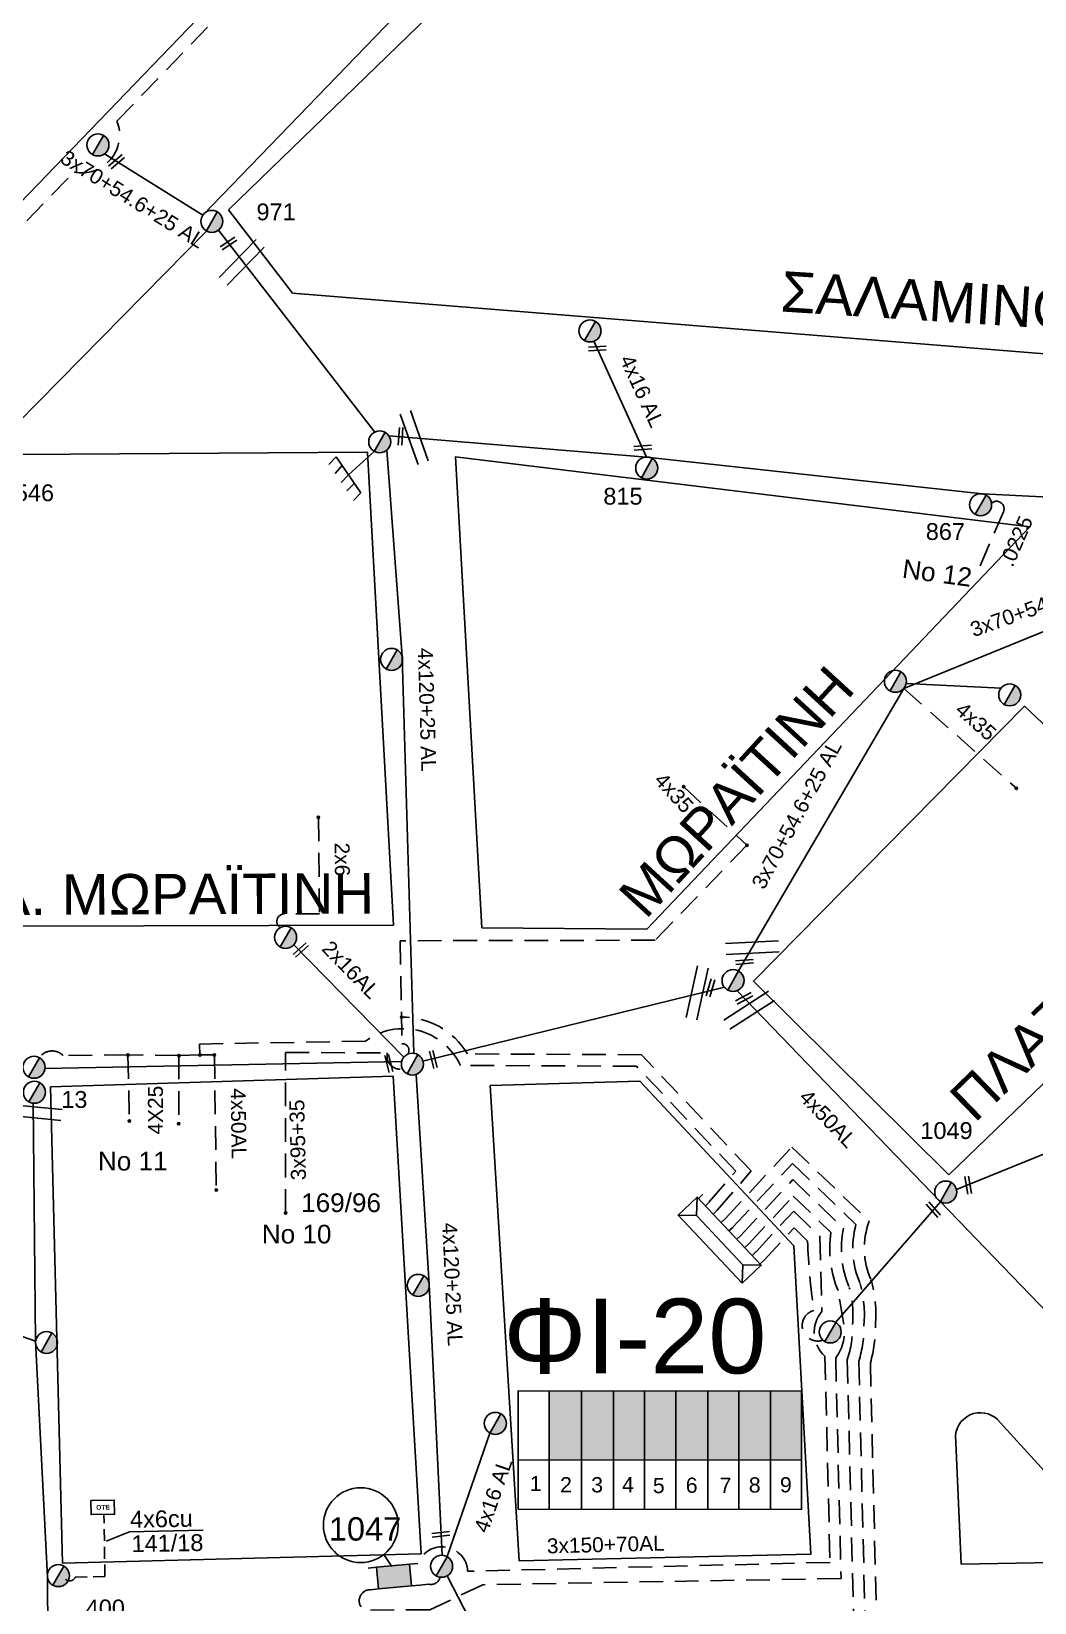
# Model space of a CAD drawing. Header units: millimetres. Extents: x 1421 to 7547, y 822 to 1863.
# Drawn here: x 6613.1 to 6720.5, y 1375.8 to 1543.9 of the extents above; entities that cross this region are included whole.
import ezdxf
from ezdxf.enums import TextEntityAlignment as Align

# ---------------------------------------------------------------- set-up
doc = ezdxf.new("R2010")
doc.units = ezdxf.units.MM
doc.linetypes.add('DASHED', pattern=[19.05, 12.7, -6.35])
doc.layers.get('0').update_dxf_attribs({"lineweight": 30})
for name, color, linetype, lineweight in [('2x16AL', 7, 'Continuous', 30), ('3x48+38', 7, 'Continuous', 30), ('4x35', 1, 'DASHED', 30), ('4x50AL', 7, 'Continuous', 30), ('4x50CU', 7, 'Continuous', 30), ('Link Box 4 Διευθύνσεων', 7, 'Continuous', 30), ('Pillar OTE', 7, 'Continuous', 30), ('TEXT_ΚΑΛΩΔΙΩΝ', 7, 'Continuous', 30), ('Άγνωστα', 7, 'Continuous', 30), ('Άγνωστο εναέριο καλώδιο', 7, 'Continuous', 30), ('Άγνωστο Υπόγειο Καλώδιο', 7, 'DASHED', 30), ('Γυμνά εναέρια ΧΤ (3Φ)   4x16AL', 7, 'Continuous', 30), ('Γυμνά εναέρια ΧΤ και ΦΟΠ (3Φ)   4x50+16AL', 7, 'Continuous', 30), ('Καλώδια ΧΤ   3x150+50CU', 7, 'DASHED', 30), ('Καλώδια ΧΤ   3x150+70AL', 7, 'DASHED', 30), ('Μηχανική τομή', 7, 'Continuous', 30), ('Στύλος ΦΜ', 7, 'Continuous', 30), ('Στύλος ΦΜ @ 1', 7, 'Continuous', 30), ('Συνδέσεις', 7, 'Continuous', 30), ('Συνεστραμμένα ΧΤ   3x70+54.6+25 AL', 7, 'SYN_LINE', 30), ('Συνεστραμμένα ΧΤ  4x120+25 AL', 7, 'SYN_LINE', 30), ('Τομή', 7, 'Continuous', 30), ('Υποσταθμός πόλεως', 7, 'Continuous', 30), ('Υπόβαθρο ΔΕΗ', 7, 'Continuous', 30), ('Υπόγεια Καλώδια Δικτύου ΧΤ   .10', 7, 'DASHED', 30), ('Υπόγεια Καλώδια Δικτύου ΧΤ   .15', 7, 'DASHED', 30), ('Υπόγεια Καλώδια Δικτύου ΧΤ  .0225', 7, 'DASHED', 30), ('Υπόγεια Καλώδια Δικτύου ΧΤ  4X25', 7, 'DASHED', 30), ('Υπόγεια Καλώδια Δικτύου ΧΤ  4x50AL', 7, 'DASHED', 30), ('Υπόγεια Καλώδια Δικτύου ΧΤ  4x6', 7, 'DASHED', 30)]:
    doc.layers.add(name, color=color, linetype=linetype, lineweight=lineweight)
doc.layers.add('Υπόγεια καλώδια Παροχών ΧΤ   4x50AL', color=7, linetype='DASHED')
doc.styles.add('arial', font='arial.ttf')
doc.styles.get("Standard").update_dxf_attribs({"font": 'arial.ttf'})
doc.linetypes.add('SYN_LINE', pattern='A,0.5,-0.0001,["/\\/\\/\\/",Standard,S=0.1,R=0,X=0,Y=-0.05],-0.25', length=0.7501)
doc.dimstyles.new('ISO-25', dxfattribs={"dimtxt": 2.5, "dimasz": 2.5, "dimexe": 1.25, "dimexo": 0.625, "dimtad": 1, "dimtxsty": 'Standard', "dimcen": 2.5, "dimadec": 0, "dimazin": 0, "dimtfac": 1, "dimtmove": 0, "dimatfit": 3, "dimfxl": 1, "dimarcsym": 0})

# ---------------------------------------------------------------- blocks, each defined once
blk = doc.blocks.new('ΥΠΑΡΧΩΝ ΤΣΙΜΕΝΤΕΝΙΟΣ ΣΤΥΛΟΣ')
at = {"layer": 'Στύλος ΦΜ'}
blk.add_hatch(color=7, dxfattribs=at).paths.add_polyline_path([(-1.29, -2.28, 0.574793), (2.62, 0, 0.268822), (1.3, 2.27)])
at = {"layer": 'Στύλος ΦΜ', "color": 7}
blk.add_line((-1.29, -2.28), (1.3, 2.27), dxfattribs=at)
blk.add_circle((0, 0), 2.62, dxfattribs=at)
at = {"layer": 'Στύλος ΦΜ', "flags": 4}
for tag, p in [('ΑΡΙΘΜΟΣ', (-4.68, 8.05)), ('ΤΥΠΟΣ', (-4.91, 3.03))]:
    blk.add_attdef(tag, p, '', height=4, dxfattribs=at)
blk = doc.blocks.new('ΤΟΜΗ')
at = {"layer": 'Τομή', "lineweight": -3, "ltscale": 40}
for p, q in [((-11.37, 1.1), (11.37, 1.1)), ((11.37, -3.57), (-11.37, -3.57))]:
    blk.add_line(p, q, dxfattribs=at)
blk = doc.blocks.new('ΜΗΧΑΝΙΚΗ ΤΟΜΗ')
at = {"layer": 'Μηχανική τομή', "lineweight": -3, "ltscale": 40}
for p, q in [((-3.78, 1.15), (3.8, 1.15)), ((3.8, -0.4), (-3.78, -0.4))]:
    blk.add_line(p, q, dxfattribs=at)
blk = doc.blocks.new('A$C4BA07827')
at = {"lineweight": -3}
for p, q in [((0, 4.84), (2.52, 2.11)), ((4.43, 3.45), (0.61, 0.78)), ((4.43, 3.45), (5.28, 2.68)), ((2.52, 2.11), (3.36, 1.34)), ((3.41, 2.74), (4.26, 1.96)), ((0.61, 0.78), (1.46, 0)), ((1.55, 1.43), (2.39, 0.66))]:
    blk.add_line(p, q, dxfattribs=at)
blk = doc.blocks.new('LINK BOX 4 ΑΝΑΧΩΡΗΣΕΩΝ')
at = {"layer": 'Link Box 4 Διευθύνσεων', "lineweight": -3, "ltscale": 40}
blk.add_hatch(color=256, dxfattribs=at).paths.add_polyline_path([(-3.54, 0), (-3.54, -4.67), (3.54, -4.67), (3.54, 0)])
for p, q in [((-3.54, 0), (-5.33, 0)), ((5.33, 0), (3.54, 0)), ((-3.54, -4.67), (-5.33, -4.67)), ((5.33, -4.67), (3.54, -4.67))]:
    blk.add_line(p, q, dxfattribs=at)
blk.add_lwpolyline([(-3.54, -4.67), (-3.54, 0), (3.54, 0), (3.54, -4.67)], close=True, dxfattribs=at)
blk = doc.blocks.new('_ΣΥΝΔΕΣΗ')
at = {"layer": 'Συνδέσεις', "linetype": 'SYN_LINE', "ltscale": 40}
blk.add_hatch(color=256, dxfattribs=at).paths.add_polyline_path([(0.5, -0.01, 1), (-0.5, -0.01, 1)])
at = {"layer": 'Συνδέσεις'}
blk.add_circle((0, -0.01), 0.5, dxfattribs=at)
blk = doc.blocks.new('ΥΠΟΣΤΑΘΜΟΣ ΠΟΛΕΩΣ 9 ΑΝΑΧΩΡΗΣΕΩΝ')
at = {"layer": 'Υποσταθμός πόλεως', "ltscale": 40}
for p, q in [((-9.63, -2.82), (-9.63, -4)), ((-7.12, -2.82), (-7.12, -4)), ((-4.84, -2.82), (-4.84, -4)), ((-2.36, -2.82), (-2.36, -4)), ((0.09, -2.82), (0.09, -4)), ((2.55, -2.82), (2.55, -4)), ((5.02, -2.82), (5.02, -4)), ((7.48, -2.82), (7.48, -4)), ((9.61, -2.82), (9.61, -4))]:
    blk.add_line(p, q, dxfattribs=at)
blk.add_lwpolyline([(-10.02, 2.82), (10.02, 2.82), (10.02, -2.82), (-10.02, -2.82)], close=True, dxfattribs=at)
for points in [[(-7.21, 0), (-10.02, 2.82)], [(-10.02, -2.82), (-7.21, 0)], [(-7.21, 0), (7.21, 0)], [(7.21, 0), (10.02, 2.82)], [(10.02, -2.82), (7.21, 0)]]:
    blk.add_lwpolyline(points, dxfattribs=at)
at = {"layer": 'Υποσταθμός πόλεως', "linetype": 'SYN_LINE', "ltscale": 40, "flags": 1}
for tag, p in [('ΜΕΤΑΣΧΗΜΑΤΙΣΜΟΣ', (10.79, 1.71)), ('ΙΣΧΥΣ', (10.77, -1.08)), ('ΑΡΙΘΜΟΣ', (10.89, -3.8))]:
    blk.add_attdef(tag, p, '', height=1.8, dxfattribs=at)
blk = doc.blocks.new('PILLAR ΟΤΕ')
at = {"layer": 'Pillar OTE', "ltscale": 40}
blk.add_lwpolyline([(-3.31, 2.02), (3.39, 2.02), (3.39, -1.99), (-3.31, -1.99)], close=True, dxfattribs=at)
at = {"layer": 'Pillar OTE', "insert": (-1.81, 0.71), "char_height": 1.3575, "width": 109.961, "attachment_point": 1}
blk.add_mtext('{\\fArial|b1|i0|c161|p34;OTE}', dxfattribs=at)

msp = doc.modelspace()

# ---------------------------------------------------------------- hatches: boundary and pattern name
at = {"layer": 'Καλώδια ΧΤ   3x150+50CU', "linetype": 'DASHED', "lineweight": -3, "ltscale": 0.2}
h = msp.add_hatch(color=1, dxfattribs=at)
h.dxf.hatch_style = 1
h.paths.add_polyline_path([(6668.56, 1391.07), (6672, 1391.07), (6672, 1398.43), (6668.56, 1398.43)])
h = msp.add_hatch(color=2, dxfattribs=at)
h.dxf.hatch_style = 1
h.paths.add_polyline_path([(6672, 1391.07), (6675.44, 1391.07), (6675.44, 1398.43), (6672, 1398.43)])
h = msp.add_hatch(color=173, dxfattribs=at)
h.dxf.hatch_style = 1
h.paths.add_polyline_path([(6678.74, 1398.43), (6675.44, 1398.43), (6675.44, 1391.07), (6678.74, 1391.06)])
h = msp.add_hatch(color=30, dxfattribs=at)
h.dxf.hatch_style = 1
h.paths.add_polyline_path([(6682.12, 1391.06), (6682.12, 1398.43), (6678.74, 1398.43), (6678.74, 1391.06)])
h = msp.add_hatch(color=6, dxfattribs=at)
h.dxf.hatch_style = 1
h.paths.add_polyline_path([(6685.52, 1398.43), (6682.12, 1398.43), (6682.12, 1391.06), (6685.52, 1391.06)])
h = msp.add_hatch(color=85, dxfattribs=at)
h.dxf.hatch_style = 1
h.paths.add_polyline_path([(6688.86, 1398.43), (6685.52, 1398.43), (6685.52, 1391.06), (6688.86, 1391.05)])
h = msp.add_hatch(color=5, dxfattribs=at)
h.dxf.hatch_style = 1
h.paths.add_polyline_path([(6688.86, 1391.05), (6692.25, 1391.05), (6692.25, 1398.43), (6688.86, 1398.43)])
h = msp.add_hatch(color=27, dxfattribs=at)
h.dxf.hatch_style = 1
h.paths.add_polyline_path([(6692.18, 1391.05), (6695.57, 1391.05), (6695.57, 1398.43), (6692.18, 1398.43)])

# ---------------------------------------------------------------- linework, layer by layer
at = {"color": 10, "lineweight": -3, "ltscale": 0.2}
msp.add_lwpolyline([(6655.05, 1433.73), (6687.3, 1441.66)], dxfattribs=at)
at = {"layer": '2x16AL', "color": 85, "lineweight": -3, "ltscale": 0.2}
msp.add_lwpolyline([(6653.01, 1434.17), (6641.21, 1446.2)], dxfattribs=at)
at = {"layer": '3x48+38', "color": 6, "lineweight": -3, "ltscale": 0.2}
msp.add_lwpolyline([(6614.59, 1432.95), (6652.77, 1433.7)], dxfattribs=at)
at = {"layer": '4x35', "color": 173, "lineweight": -3, "ltscale": 0.2}
msp.add_lwpolyline([(6706.5, 1473.63), (6718.56, 1462.94)], dxfattribs=at)
at = {"layer": '4x50AL', "color": 27, "lineweight": -3, "ltscale": 0.2}
for points in [[(6688.69, 1441.28), (6710.42, 1418.7)], [(6712.15, 1420.01), (6732.61, 1428.3)]]:
    msp.add_lwpolyline(points, dxfattribs=at)
at = {"layer": '4x50AL', "color": 133, "lineweight": -3, "ltscale": 0.2}
msp.add_lwpolyline([(6613.34, 1429.24), (6613.59, 1403.78), (6614.86, 1378.52), (6614.94, 1366.19)], dxfattribs=at)
at = {"layer": '4x50CU', "color": 133, "lineweight": -3, "ltscale": 0.2}
msp.add_lwpolyline([(6613.59, 1403.78), (6605.08, 1406.73)], dxfattribs=at)
at = {"layer": 'Pillar OTE', "lineweight": -3, "ltscale": 40}
for points in [[(6665.23, 1385.79), (6665.23, 1398.44), (6695.57, 1398.43), (6695.56, 1385.77), (6665.23, 1385.8)], [(6668.56, 1385.79), (6668.56, 1398.43)], [(6672, 1385.79), (6672, 1398.43)], [(6675.44, 1385.79), (6675.44, 1398.43)], [(6678.74, 1385.78), (6678.74, 1398.43)], [(6682.12, 1385.78), (6682.12, 1398.43)], [(6685.52, 1385.78), (6685.52, 1398.43)], [(6688.86, 1385.77), (6688.86, 1398.43)], [(6692.24, 1385.77), (6692.25, 1398.43)], [(6665.23, 1391.08), (6695.57, 1391.05)]]:
    msp.add_lwpolyline(points, dxfattribs=at)
at = {"layer": 'Άγνωστο εναέριο καλώδιο', "color": 10, "lineweight": -3, "ltscale": 0.2}
msp.add_lwpolyline([(6651.4, 1500.68), (6678.98, 1498.39), (6714.94, 1494.45), (6741.17, 1493.12), (6770.64, 1490.79), (6790.4, 1490.02)], dxfattribs=at)
at = {"layer": 'Άγνωστο εναέριο καλώδιο', "color": 173, "lineweight": -3, "ltscale": 0.2}
msp.add_lwpolyline([(6716.91, 1473.67), (6706.76, 1474.17)], dxfattribs=at)
at = {"layer": 'Άγνωστο εναέριο καλώδιο', "color": 1, "linetype": 'SYN_LINE', "lineweight": -3, "ltscale": 10}
msp.add_lwpolyline([(6664.16, 1365.98), (6657.64, 1378.67)], dxfattribs=at)
at = {"layer": 'Άγνωστο Υπόγειο Καλώδιο', "color": 85, "lineweight": -3, "ltscale": 0.2}
msp.add_lwpolyline([(6640.34, 1417.49), (6640.34, 1434.67), (6651.25, 1434.63, 0.552602), (6652.85, 1432.91, -0.698105)], format="xyb", dxfattribs=at)
at = {"layer": 'Γυμνά εναέρια ΧΤ (3Φ)   4x16AL', "color": 10, "lineweight": -3, "ltscale": 0.2}
for points in [[(6678.98, 1498.39), (6673.33, 1510.79)], [(6657.63, 1380.71), (6662.2, 1393.94)]]:
    msp.add_lwpolyline(points, dxfattribs=at)
at = {"layer": 'Γυμνά εναέρια ΧΤ και ΦΟΠ (3Φ)   4x50+16AL', "color": 27, "lineweight": -3, "ltscale": 0.2}
msp.add_lwpolyline([(6710.42, 1418.7), (6728.61, 1399.83), (6738.31, 1389.85)], dxfattribs=at)
at = {"layer": 'Καλώδια ΧΤ   3x150+70AL', "color": 85, "lineweight": -3, "ltscale": 0.2}
msp.add_lwpolyline([(6686.54, 1417.78), (6690.18, 1421.99), (6678.43, 1434.43), (6659.8, 1434.51, 0.271392), (6652.75, 1438.44, 0.271392)], format="xyb", dxfattribs=at)
at = {"layer": 'Καλώδια ΧΤ   3x150+70AL', "color": 6, "lineweight": -3, "ltscale": 0.2}
for points in [[(6685.69, 1418.67), (6688.52, 1421.96), (6677.9, 1433.2), (6659.05, 1433.28, 0.476214), (6648.89, 1435.89), (6631.14, 1435.57), (6631.17, 1434.4)], [(6631.17, 1434.4), (6628.92, 1434.34), (6623.47, 1434.4), (6616.53, 1434.34, 0.475202), (6614, 1434.11, -12.317358)]]:
    msp.add_lwpolyline(points, format="xyb", dxfattribs=at)
at = {"layer": 'Καλώδια ΧΤ   3x150+70AL', "color": 5, "lineweight": -3, "ltscale": 0.2}
msp.add_lwpolyline([(6687.38, 1416.88), (6694.54, 1424.55), (6702.8, 1416.61, 0.195925), (6702.99, 1410.35, -0.091414), (6703.47, 1405.48, -0.074736), (6702.93, 1401.45), (6703.65, 1371.39, -0.903337), (6697.76, 1367.56), (6670.29, 1366.93, -0.204755), (6665.37, 1363.03), (6667.34, 1332.47), (6680.45, 1333.27)], format="xyb", dxfattribs=at)
at = {"layer": 'Καλώδια ΧΤ   3x150+70AL', "color": 30, "lineweight": -3, "ltscale": 0.2}
msp.add_lwpolyline([(6688.22, 1415.98), (6694.58, 1422.8), (6701.39, 1416.25, 0.171124), (6701.83, 1409.93, -0.091037), (6702.24, 1405.52, -0.079736), (6701.69, 1401.62), (6702.43, 1371.05, -1.078319), (6698.42, 1368.81), (6628.97, 1366.23)], format="xyb", dxfattribs=at)
at = {"layer": 'Καλώδια ΧΤ   3x150+70AL', "color": 173, "lineweight": -3, "ltscale": 0.2}
msp.add_lwpolyline([(6689.06, 1415.09), (6694.63, 1421.06), (6700.04, 1415.86, 0.151324), (6700.67, 1409.53, -0.090792), (6701.02, 1405.56, -0.085576), (6700.46, 1401.79), (6701.19, 1371.71, 0.699069), (6703.75, 1366.95), (6712.82, 1366.66), (6712.83, 1364.65, 0.40289), (6715.2, 1363.62), (6739.28, 1364.66, 0.640951), (6744.75, 1365.12), (6772.15, 1367.21, 0.83427), (6777.11, 1368.35), (6781.67, 1368.26)], format="xyb", dxfattribs=at)
at = {"layer": 'Καλώδια ΧΤ   3x150+70AL', "color": 2, "lineweight": -3, "ltscale": 0.2}
msp.add_lwpolyline([(6689.91, 1414.18), (6694.68, 1419.29), (6698.71, 1415.42, 0.134624), (6699.49, 1409.13, -0.003218), (6700.06, 1405.77, -0.215324), (6699.22, 1401.98), (6699.79, 1378.38), (6661.44, 1377.71), (6655.77, 1375.01), (6648.77, 1375, -0.751676), (6649.41, 1377.17)], format="xyb", dxfattribs=at)
at = {"layer": 'Καλώδια ΧΤ   3x150+70AL', "color": 1, "lineweight": -3, "ltscale": 0.2}
for points in [[(6690.69, 1413.35), (6694.72, 1417.67), (6697.51, 1414.99)], [(6697.51, 1414.99), (6697.74, 1406.95)]]:
    msp.add_lwpolyline(points, dxfattribs=at)
at = {"layer": 'Καλώδια ΧΤ   3x150+70AL', "color": 27, "lineweight": -3, "ltscale": 0.2}
msp.add_lwpolyline([(6691.55, 1412.44), (6694.76, 1415.89), (6696.21, 1414.49, 0.024614), (6696.87, 1407.05, 1.039828), (6697.85, 1403.88)], format="xyb", dxfattribs=at)
at = {"layer": 'Καλώδια ΧΤ   3x150+70AL', "color": 1, "lineweight": -3, "ltscale": 0.2}
for points in [[(6697.74, 1406.95, 0.410794), (6698.07, 1402.17), (6698.61, 1380.1), (6659.83, 1379.15, 0.812494), (6654.5, 1379.99)], [(6654.72, 1377.66), (6655.69, 1377.76, 0.396153), (6656.89, 1378.52, -0.561716)]]:
    msp.add_lwpolyline(points, format="xyb", dxfattribs=at)
at = {"layer": 'Συνεστραμμένα ΧΤ   3x70+54.6+25 AL', "color": 5, "lineweight": -3, "ltscale": 15}
msp.add_lwpolyline([(6708.3, 1599.44), (6682.17, 1574.9), (6655.06, 1548.71), (6631.48, 1524.28), (6620.96, 1530.85)], dxfattribs=at)
at = {"layer": 'Συνεστραμμένα ΧΤ   3x70+54.6+25 AL', "color": 5, "lineweight": -3, "ltscale": 20}
msp.add_lwpolyline([(6631.87, 1522.58), (6607.14, 1497.46), (6596.88, 1487.4), (6585.94, 1476.09)], dxfattribs=at)
at = {"layer": 'Συνεστραμμένα ΧΤ   3x70+54.6+25 AL', "color": 173, "lineweight": -3, "ltscale": 20}
msp.add_lwpolyline([(6688.83, 1443.4), (6706.5, 1473.63), (6726.39, 1481.71)], dxfattribs=at)
at = {"layer": 'Συνεστραμμένα ΧΤ   3x70+54.6+25 AL', "color": 27, "lineweight": -3, "ltscale": 20}
msp.add_lwpolyline([(6699.21, 1405.78), (6710.42, 1418.7)], dxfattribs=at)
at = {"layer": 'Συνεστραμμένα ΧΤ  4x120+25 AL', "color": 85, "lineweight": -3, "ltscale": 20}
for points in [[(6633.18, 1522.68), (6649.88, 1501.06)], [(6651.19, 1499.13), (6652.82, 1477.06), (6654.06, 1434.59)]]:
    msp.add_lwpolyline(points, dxfattribs=at)
at = {"layer": 'Συνεστραμμένα ΧΤ  4x120+25 AL', "color": 10, "lineweight": -3, "ltscale": 20}
msp.add_lwpolyline([(6654.33, 1432.32), (6655.71, 1409.83), (6657.09, 1380.86)], dxfattribs=at)
at = {"layer": 'Υπόβαθρο ΔΕΗ', "lineweight": -3, "ltscale": 0.2}
for points in [[(6808.03, 1510.17), (6825.33, 1521.59), (6733.67, 1621.16), (6634.24, 1524.84)], [(6520.56, 1543.63), (6586.71, 1613.47), (6641.26, 1556.06), (6574.93, 1487.24), (6520.56, 1543.63)], [(6634.24, 1524.84), (6641.1, 1515.92), (6790.56, 1503.89)], [(6611.84, 1448.17), (6651.89, 1448.28), (6649.12, 1498.9), (6611.98, 1498.65), (6587.56, 1474.92), (6611.84, 1448.17)], [(6712.04, 1393.7), (6712.66, 1379.92), (6730.34, 1380.23), (6716.82, 1395.07)]]:
    msp.add_lwpolyline(points, dxfattribs=at)
for points in [[(6661.33, 1448), (6679.01, 1447.88), (6720.01, 1490.92), (6658.52, 1498.4)], [(6711.34, 1421.56), (6741.61, 1450.79), (6719.42, 1471.72), (6690.41, 1442.31)], [(6615.2, 1430.98), (6651.87, 1432.13), (6654.87, 1381.03), (6616.46, 1380.03)], [(6662.24, 1431.15), (6678.26, 1431.61), (6694.75, 1413.96), (6696.57, 1380.98), (6665.33, 1380.28)]]:
    msp.add_lwpolyline(points, close=True, dxfattribs=at)
at = {"layer": 'Υπόβαθρο ΔΕΗ', "lineweight": -3}
msp.add_lwpolyline([(6650.85, 1380.93), (6651.72, 1379.67)], dxfattribs=at)
msp.add_circle((6648.39, 1384.08), 4, dxfattribs=at)
at = {"layer": 'Υπόβαθρο ΔΕΗ', "lineweight": -3, "ltscale": 0.2}
msp.add_arc((6714.7, 1393.45), 2.67, 37.378, 174.4998, dxfattribs=at)
at = {"layer": 'Υπόγεια Καλώδια Δικτύου ΧΤ   .10', "color": 5, "lineweight": -3, "ltscale": 0.2}
msp.add_lwpolyline([(6622.3, 1534.33), (6639.51, 1552.23), (6631.09, 1560.13)], dxfattribs=at)
at = {"layer": 'Υπόγεια Καλώδια Δικτύου ΧΤ   .15', "color": 5, "lineweight": -3, "ltscale": 0.2}
msp.add_lwpolyline([(6575.34, 1505.76), (6586.1, 1496.35), (6617.71, 1528.89, 0.594332), (6622.3, 1534.33)], format="xyb", dxfattribs=at)
at = {"layer": 'Υπόγεια Καλώδια Δικτύου ΧΤ   .15', "color": 85, "lineweight": -3, "ltscale": 0.2}
msp.add_lwpolyline([(6689.72, 1456.85), (6679.88, 1446.68), (6652.59, 1446.63), (6652.8, 1435.61, -0.635111), (6653.41, 1434.48, -2.129806)], format="xyb", dxfattribs=at)
at = {"layer": 'Υπόγεια Καλώδια Δικτύου ΧΤ  .0225', "color": 7, "lineweight": -3, "ltscale": 0.2}
msp.add_lwpolyline([(6714.67, 1486.76), (6717.17, 1492.53, 0.800324), (6715.9, 1493.46, 2.658302)], format="xyb", dxfattribs=at)
at = {"layer": 'Υπόγεια Καλώδια Δικτύου ΧΤ  4X25', "color": 6, "lineweight": -3, "ltscale": 0.2}
for points in [[(6623.47, 1434.4), (6623.63, 1427.33)], [(6628.92, 1434.34), (6628.91, 1427.04)]]:
    msp.add_lwpolyline(points, dxfattribs=at)
at = {"layer": 'Υπόγεια Καλώδια Δικτύου ΧΤ  4x50AL', "color": 85, "lineweight": -3, "ltscale": 0.2}
msp.add_lwpolyline([(6682.93, 1463.12), (6689.72, 1456.85)], dxfattribs=at)
at = {"layer": 'Υπόγεια Καλώδια Δικτύου ΧΤ  4x50AL', "color": 6, "lineweight": -3, "ltscale": 0.2}
msp.add_lwpolyline([(6631.17, 1434.4), (6632.72, 1434.4), (6632.93, 1419.97)], dxfattribs=at)
at = {"layer": 'Υπόγεια Καλώδια Δικτύου ΧΤ  4x6', "color": 85, "lineweight": -3, "ltscale": 0.2}
msp.add_lwpolyline([(6643.86, 1459.83), (6643.97, 1449.5), (6640.22, 1449.5, 0.743642), (6639.77, 1448.02, 1.524175)], format="xyb", dxfattribs=at)
at = {"layer": 'Υπόγεια Καλώδια Δικτύου ΧΤ  4x6', "color": 133, "linetype": 'DASHED', "lineweight": -2, "ltscale": 0.1}
msp.add_lwpolyline([(6616.81, 1378.26, 0.491494), (6617.83, 1378.51), (6621.01, 1378.59), (6620.91, 1385.26)], format="xyb", dxfattribs=at)

# ---------------------------------------------------------------- block references
at = {"layer": 'Link Box 4 Διευθύνσεων', "lineweight": -3, "xscale": 0.4999999999999996, "yscale": 0.4999999999999996, "zscale": 0.4999999999999996, "rotation": 5.346275168959372}
msp.add_blockref('LINK BOX 4 ΑΝΑΧΩΡΗΣΕΩΝ', (6651.85, 1379.74), dxfattribs=at)
at = {"layer": 'Pillar OTE', "xscale": 0.375, "yscale": 0.375, "zscale": 0.375, "rotation": 1}
msp.add_blockref('PILLAR ΟΤΕ', (6620.75, 1385.98), dxfattribs=at)
at = {"layer": 'Μηχανική τομή', "lineweight": -3}
for p, xscale, yscale, zscale, rotation in [((6622.31, 1529.92), 0.2499999999999188, 0.2499999999999188, 0.2499999999999188, 40.93998352309136), ((6634.28, 1521.16), 0.2499999999999188, 0.2499999999999188, 0.2499999999999188, 32.80802953707578), ((6673.71, 1509.92), 0.2499999999999188, 0.2499999999999188, 0.2499999999999188, 3.6825102555221), ((6652.74, 1500.6), 0.2499999999999188, 0.2499999999999188, 0.2499999999999188, 85.90887508478636), ((6678.57, 1499.3), 0.2499999999999188, 0.2499999999999188, 0.2499999999999188, 3.6825102555221), ((6642.04, 1445.57), 0.2499999999999188, 0.2499999999999188, 0.2499999999999188, 41.97690589738271), ((6689.47, 1444.27), 0.2499999999999188, 0.2499999999999188, 0.2499999999999188, 4.815737520031695), ((6685.73, 1441.63), 0.2499999999999188, 0.2499999999999188, 0.2499999999999188, 253.6782948795711), ((6689.46, 1440.38), 0.2499999999999188, 0.2499999999999188, 0.2499999999999188, 28.36135142838955), ((6651.48, 1433.51), 0.2499999999999188, 0.2499999999999188, 0.2499999999999188, 104.0589702443502), ((6656.25, 1433.95), 0.2499999999999188, 0.2499999999999188, 0.2499999999999188, 104.0589702443502), ((6713.49, 1420.49), 0.2499999999999188, 0.2499999999999188, 0.2499999999999188, 99.48063085280644), ((6709.73, 1417.91), 0.2499999999999188, 0.2499999999999188, 0.2499999999999188, 130.8991317945314), ((6656.95, 1383.19), 0.2499999999999189, 0.2499999999999189, 0.2499999999999189, 186.4579152107447)]:
    msp.add_blockref('ΜΗΧΑΝΙΚΗ ΤΟΜΗ', p, dxfattribs=dict(at, xscale=xscale, yscale=yscale, zscale=zscale, rotation=rotation))
at = {"layer": 'Στύλος ΦΜ @ 1', "lineweight": -3, "ltscale": 40, "xscale": 0.4499999999998181, "yscale": 0.4499999999998181, "zscale": 0.4499999999998181}
for p in [(6620.26, 1531.8), (6672.92, 1511.89), (6650.42, 1500.02), (6651.69, 1476.73), (6705.61, 1474.4), (6717.84, 1472.94), (6640.34, 1446.99), (6688.24, 1442.37), (6653.92, 1433.42), (6613.46, 1430.41), (6654.54, 1409.74), (6698.63, 1404.76), (6614.76, 1403.63), (6662.79, 1394.97), (6657.04, 1379.68)]:
    msp.add_blockref('ΥΠΑΡΧΩΝ ΤΣΙΜΕΝΤΕΝΙΟΣ ΣΤΥΛΟΣ', p, dxfattribs=at)
at = {"layer": 'Στύλος ΦΜ @ 1', "lineweight": -3, "ltscale": 40}
ref = msp.add_blockref('ΥΠΑΡΧΩΝ ΤΣΙΜΕΝΤΕΝΙΟΣ ΣΤΥΛΟΣ', (6632.45, 1523.61), dxfattribs=dict(at, xscale=0.4499999999998181, yscale=0.4499999999998181, zscale=0.4499999999998181))
ref.add_attrib('ΤΥΠΟΣ', '971', (6637.23, 1523.73), dxfattribs={"layer": 'Στύλος ΦΜ', "height": 1.8, "flags": 4})
ref = msp.add_blockref('ΥΠΑΡΧΩΝ ΤΣΙΜΕΝΤΕΝΙΟΣ ΣΤΥΛΟΣ', (6679, 1497.21), dxfattribs=dict(at, xscale=0.4499999999998181, yscale=0.4499999999998181, zscale=0.4499999999998181))
ref.add_attrib('ΤΥΠΟΣ', '815', (6674.35, 1493.3), dxfattribs={"layer": 'Στύλος ΦΜ', "height": 1.8, "flags": 4})
ref = msp.add_blockref('ΥΠΑΡΧΩΝ ΤΣΙΜΕΝΤΕΝΙΟΣ ΣΤΥΛΟΣ', (6608.05, 1496.7), dxfattribs=dict(at, xscale=0.4499999999998181, yscale=0.4499999999998181, zscale=0.4499999999998181))
ref.add_attrib('ΤΥΠΟΣ', '546', (6611.37, 1493.67), dxfattribs={"layer": 'Στύλος ΦΜ', "height": 1.8, "flags": 4})
ref = msp.add_blockref('ΥΠΑΡΧΩΝ ΤΣΙΜΕΝΤΕΝΙΟΣ ΣΤΥΛΟΣ', (6714.73, 1493.29), dxfattribs=dict(at, xscale=0.4499999999998181, yscale=0.4499999999998181, zscale=0.4499999999998181))
ref.add_attrib('ΤΥΠΟΣ', '867', (6708.86, 1489.52), dxfattribs={"layer": 'Στύλος ΦΜ', "height": 1.8, "flags": 4})
ref = msp.add_blockref('ΥΠΑΡΧΩΝ ΤΣΙΜΕΝΤΕΝΙΟΣ ΣΤΥΛΟΣ', (6613.42, 1433.09), dxfattribs=dict(at, xscale=0.4499999999998181, yscale=0.4499999999998181, zscale=0.4499999999998181))
ref.add_attrib('ΤΥΠΟΣ', '13', (6616.34, 1428.74), dxfattribs={"layer": 'Στύλος ΦΜ', "height": 1.8, "flags": 4})
ref = msp.add_blockref('ΥΠΑΡΧΩΝ ΤΣΙΜΕΝΤΕΝΙΟΣ ΣΤΥΛΟΣ', (6711, 1419.73), dxfattribs=dict(at, xscale=0.4499999999998181, yscale=0.4499999999998181, zscale=0.4499999999998181))
ref.add_attrib('ΤΥΠΟΣ', '1049', (6708.28, 1425.41), dxfattribs={"layer": 'Στύλος ΦΜ', "height": 1.8, "flags": 4})
ref = msp.add_blockref('ΥΠΑΡΧΩΝ ΤΣΙΜΕΝΤΕΝΙΟΣ ΣΤΥΛΟΣ', (6616.03, 1378.68), dxfattribs=dict(at, xscale=0.4499999999998181, yscale=0.4499999999998181, zscale=0.4499999999998181))
ref.add_attrib('ΤΥΠΟΣ', '400', (6618.95, 1374.32), dxfattribs={"layer": 'Στύλος ΦΜ', "height": 1.8, "flags": 4})
at = {"layer": 'Συνδέσεις', "lineweight": -3, "xscale": 0.25, "yscale": 0.25, "zscale": 0.25}
for p in [(6682.93, 1463.12), (6718.56, 1462.94), (6643.86, 1459.84), (6689.72, 1456.85), (6652.75, 1438.45), (6623.47, 1434.4), (6628.92, 1434.34), (6631.17, 1434.4), (6632.72, 1434.4), (6623.63, 1427.33), (6628.91, 1427.04), (6632.93, 1419.97), (6640.34, 1417.49)]:
    msp.add_blockref('_ΣΥΝΔΕΣΗ', p, dxfattribs=at)
at = {"layer": 'Τομή', "lineweight": -3, "xscale": 0.2499999999998871, "yscale": 0.2499999999998871, "zscale": 0.2499999999998871}
for p, rotation in [((6635.42, 1519.45), 45.89888539574095), ((6653.83, 1500.38), 109.4836207982317), ((6690.31, 1445.57), 182.9655308612846), ((6684.1, 1441.12), 77.74638250870392), ((6689.8, 1439.45), 32.73532199535995), ((6613.56, 1428.56), 354.2483111042897)]:
    msp.add_blockref('ΤΟΜΗ', p, dxfattribs=dict(at, rotation=rotation))
at = {"layer": 'Υποσταθμός πόλεως', "color": 5, "lineweight": -3, "xscale": 0.4999999999999996, "yscale": 0.4999999999999996, "zscale": 0.4999999999999996, "rotation": 133.2019899591306}
msp.add_blockref('ΥΠΟΣΤΑΘΜΟΣ ΠΟΛΕΩΣ 9 ΑΝΑΧΩΡΗΣΕΩΝ', (6686.8, 1414.58), dxfattribs=at)
at = {"layer": 'Υπόβαθρο ΔΕΗ', "lineweight": -3, "ltscale": 0.2, "rotation": 269.4121729051897}
msp.add_blockref('A$C4BA07827', (6645, 1499.04), dxfattribs=at)

# ---------------------------------------------------------------- texts
at = {"lineweight": -3, "ltscale": 40, "char_height": 4, "width": 51.144, "attachment_point": 1, "style": 'arial'}
for s, insert, rotation in [('{\\H1.083x;ΣΑΛΑΜΙΝΟΣ}', (6693.51, 1518.3), 356.3793), ('{\\H1.083x;ΜΩΡΑΪΤΙΝΗ}', (6675.69, 1451.74), 47.484), ('{\\H1.083x;Λ. ΜΩΡΑΪΤΙΝΗ}', (6608.97, 1453.71), 0.2188), ('{\\H1.083x;ΠΛΑΤΑΙΩΝ}', (6711.07, 1430.15), 44.0805)]:
    msp.add_mtext(s, dxfattribs=dict(at, insert=insert, rotation=rotation))
at = {"lineweight": -3, "ltscale": 30, "char_height": 1.63, "width": 11.2573, "attachment_point": 1}
for s, insert in [('1', (6666.48, 1389.36)), ('2', (6669.72, 1389.22)), ('3', (6673.05, 1389.22)), ('4', (6676.35, 1389.22)), ('5', (6679.65, 1389.14)), ('6', (6683.17, 1389.17)), ('7', (6686.8, 1389.17)), ('8', (6689.92, 1389.2)), ('9', (6693.25, 1389.22))]:
    msp.add_mtext(s, dxfattribs=dict(at, insert=insert))
at = {"layer": 'TEXT_ΚΑΛΩΔΙΩΝ', "lineweight": -3, "ltscale": 0.2}
for s, rotation, p in [('3x70+54.6+25 AL', 328.0201, (6624, 1526)), (' 4x16 AL', 294.5217, (6678.37, 1505.74)), ('.0225', 66.5461, (6718.53, 1489.39)), ('3x70+54.6+25 AL', 19.5536, (6722.02, 1482.81)), ('4x120+25 AL', 271.6708, (6655.49, 1471.36)), ('4x35', 318.4532, (6714.23, 1470.12)), ('3x70+54.6+25 AL', 61.6183, (6695.03, 1460.14)), ('4x35', 312.5503, (6681.92, 1462.47)), ('2x6', 270.6347, (6646.41, 1455.33)), ('2x16AL', 314.4313, (6647.33, 1443.53)), ('4X25', 89.8789, (6626.41, 1428.5)), ('4x50AL', 270.831, (6635.32, 1427.05)), ('3x95+35', 91.251, (6641.63, 1425.31)), ('4x50AL', 313.8997, (6698.4, 1427.59)), ('4x120+25 AL', 272.7227, (6658.21, 1409.85)), (' 4x16 AL', 70.9202, (6662.45, 1386.99)), ('3x150+70AL', 1.406, (6674.61, 1382.01))]:
    msp.add_text(s, height=1.6, rotation=rotation, dxfattribs=at).set_placement(p, align=Align.MIDDLE_CENTER)
at = {"layer": 'Άγνωστα', "color": 7, "lineweight": -3, "insert": (6644.96, 1384.93), "char_height": 2.5, "attachment_point": 1}
msp.add_mtext_dynamic_manual_height_columns('1047', width=1.8, gutter_width=12.5, heights=[0], dxfattribs=at)
at = {"layer": 'Υπόβαθρο ΔΕΗ', "lineweight": -3, "insert": (6706.52, 1487.47), "char_height": 2, "attachment_point": 1, "rotation": 352.3468}
msp.add_mtext_dynamic_manual_height_columns('Νο 12', width=17.2548, gutter_width=12.5, heights=[0], dxfattribs=at)
at = {"layer": 'Υπόβαθρο ΔΕΗ', "lineweight": -3, "attachment_point": 1}
for s, width, insert, char_height in [('Νο 11', 17.2548, (6620.26, 1424.04), 2), ('169/96', 17.2548, (6642.01, 1419.59), 2), ('Νο 10', 17.2548, (6637.8, 1416.23), 2), ('ΦI-20', 30.8332, (6663.63, 1408.32), 8)]:
    msp.add_mtext_dynamic_manual_height_columns(s, width=width, gutter_width=12.5, heights=[0], dxfattribs=dict(at, insert=insert, char_height=char_height))
at = {"layer": 'Υπόγεια καλώδια Παροχών ΧΤ   4x50AL', "color": 7, "ltscale": 0.2, "char_height": 1.8, "attachment_point": 1, "rotation": 1}
for s, insert in [('4x6cu', (6623.68, 1385.6)), ('141/18', (6623.84, 1382.99))]:
    msp.add_mtext_dynamic_manual_height_columns(s, width=1.8, gutter_width=12.5, heights=[0.118], dxfattribs=dict(at, insert=insert))

# ---------------------------------------------------------------- leaders
at = {"layer": 'Υπόβαθρο ΔΕΗ', "lineweight": -3, "ltscale": 0.2}
msp.add_leader([(6621.13, 1382.36), (6623.63, 1383.36), (6631.53, 1383.55)], dimstyle='ISO-25', override={"dimasz": 0.5, "dimgap": 0.625, "dimtad": 0}, dxfattribs=at)

doc.saveas('drawing.dxf')
